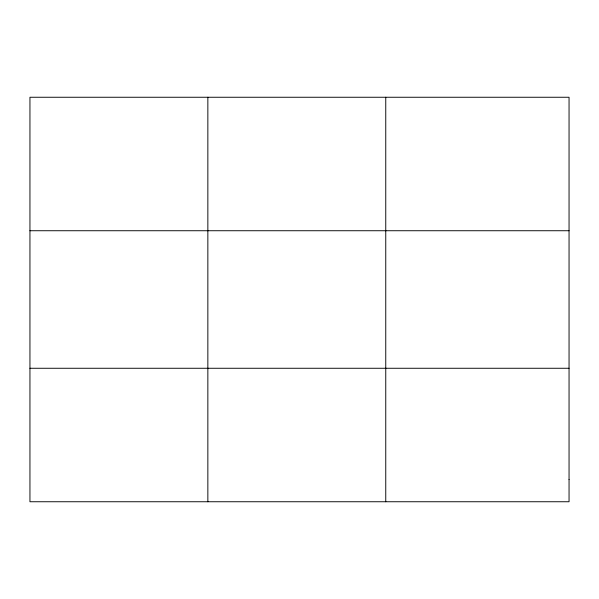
<?xml version="1.0" encoding="UTF-8"?>
<svg xmlns="http://www.w3.org/2000/svg" width="599" height="599" viewBox="0 0 599 599"><rect width="100%" height="100%" fill="white"/><g stroke="black" fill="none" stroke-linecap="round" stroke-linejoin="round"><path stroke-width="0.9" d="M207.853 97.255L207.853 501.745M385.756 97.255L385.756 501.745M29.95 230.735L569.05 230.735M29.95 368.265L569.05 368.265M569.05 479.5L569.05 501.745L29.95 501.745L29.95 97.255L569.05 97.255L569.05 479.5"/></g></svg>
